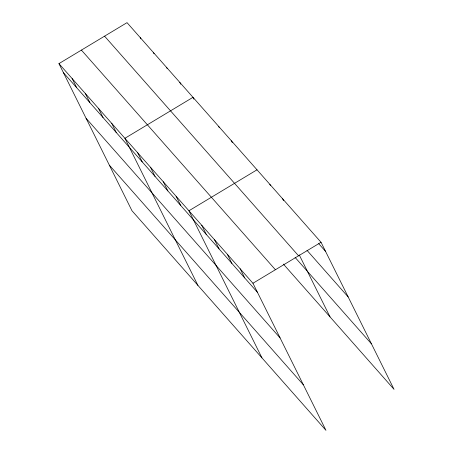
<?xml version="1.0" encoding="UTF-8"?>
<svg xmlns="http://www.w3.org/2000/svg" width="453" height="453" viewBox="0 0 453 453"><rect width="100%" height="100%" fill="white"/><g stroke="black" fill="none" stroke-linecap="round" stroke-linejoin="round"><path stroke-width="0.68" d="M58.941 63.618L252.95 283.255L325.967 430.35L131.959 210.713L58.941 63.618L127.033 22.65L321.041 242.287L394.059 389.382L283.391 264.093M192.995 97.327L124.903 138.295L197.921 285.39M257.015 169.807L188.929 210.775L261.947 357.87M252.95 283.255L321.041 242.287M318.714 243.663L325.577 251.426M307.015 250.356L348.176 296.953M104.564 36.172L298.567 255.809M295.09 257.4L371.46 343.855M81.41 50.096L275.418 269.739M63.482 72.757L257.485 292.395M86.081 118.284L280.084 337.921M109.366 165.186L303.368 384.824M282.627 198.799L283.533 200.628M269.818 184.303L270.424 185.52M299.252 254.897L330.033 316.902M231.409 140.815L232.315 142.644M218.601 126.319L219.207 127.536M193.295 97.939L193.901 99.156M179.801 82.389L180.707 84.218M166.608 67.457L167.214 68.675M153.414 52.52L154.02 53.737M140.226 37.588L140.826 38.805M240.147 268.759L244.682 277.899M227.344 254.263L231.879 263.403M214.535 239.767L219.076 248.907M201.732 225.271L206.268 234.411M176.126 196.279L180.662 205.419M163.318 181.783L167.859 190.923M150.515 167.287L155.051 176.427M137.712 152.791L142.248 161.931M111.715 123.358L116.251 132.497M98.522 108.426L103.058 117.565M85.328 93.488L89.864 102.627M72.135 78.556L76.676 87.695"/></g></svg>
